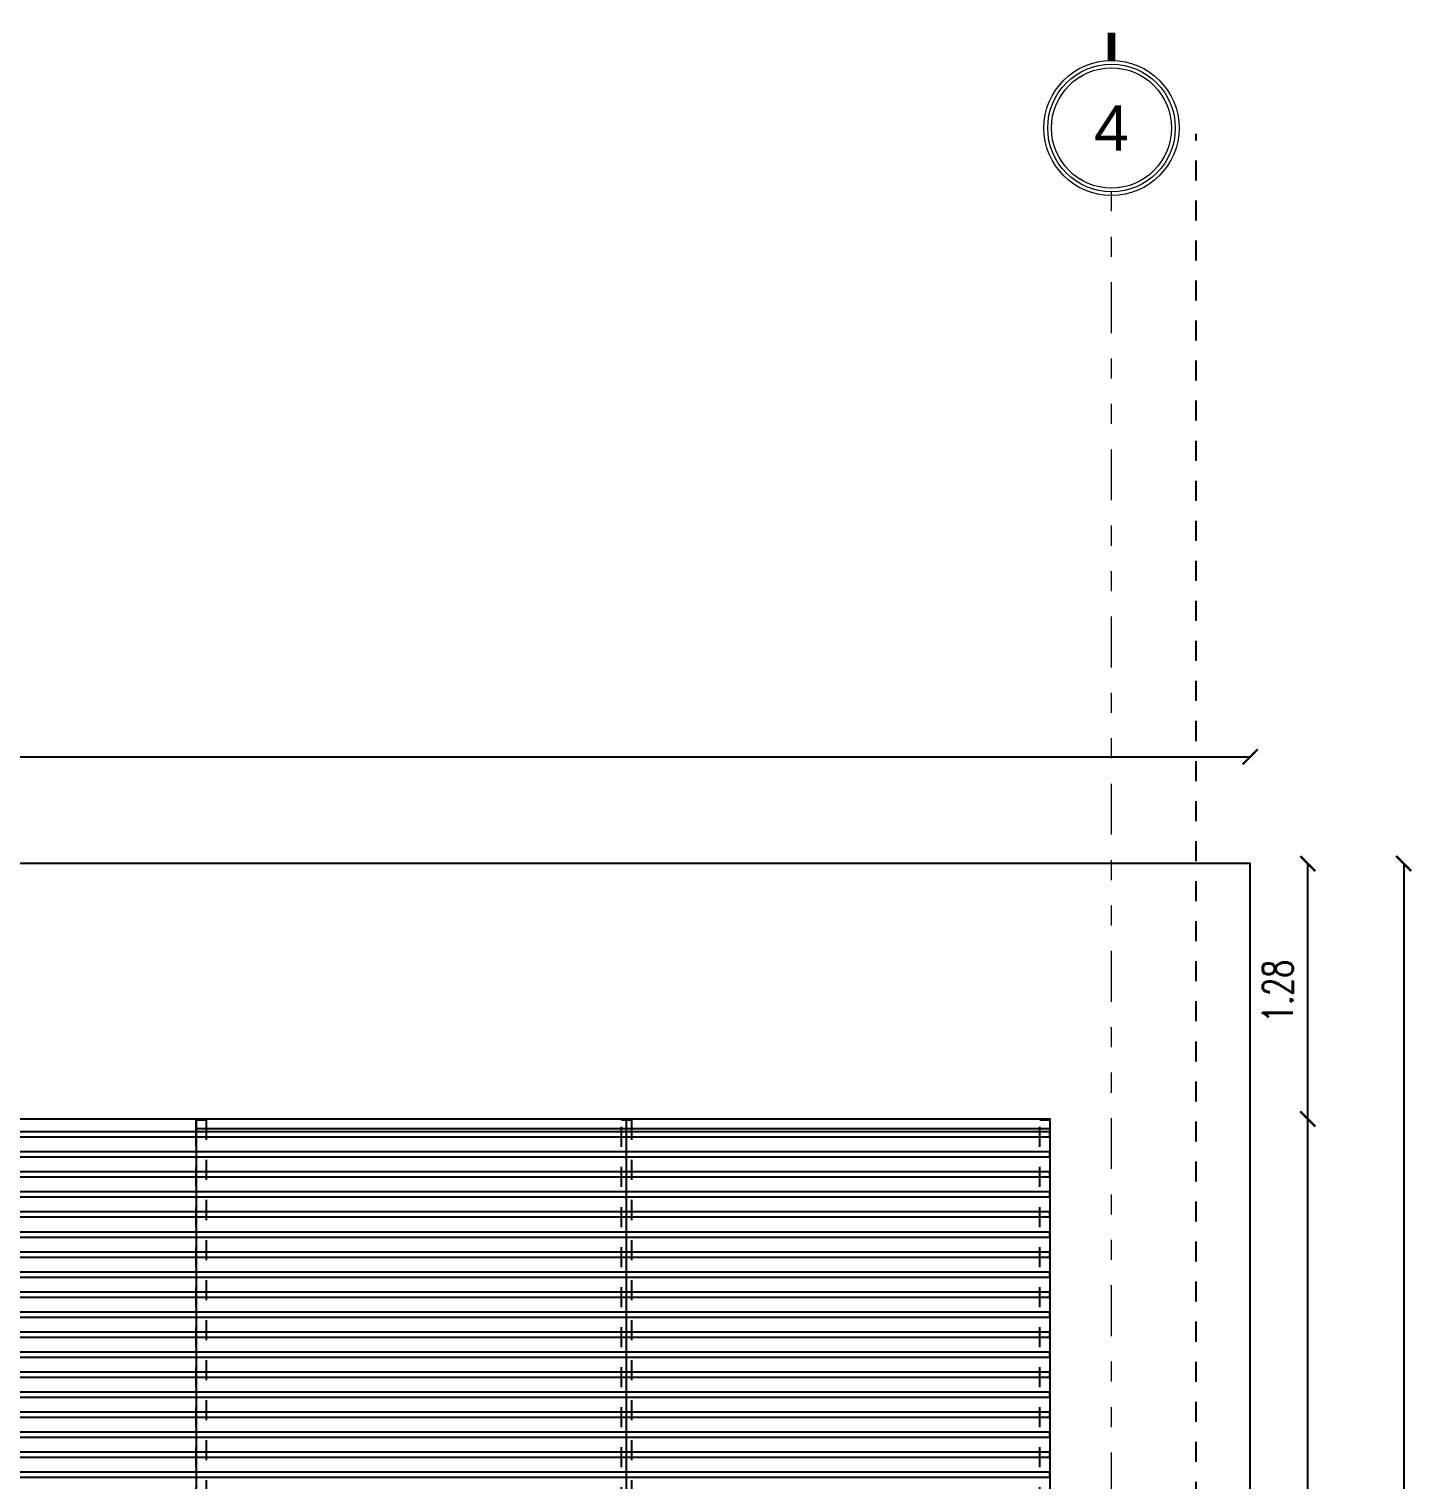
# Model space of a CAD drawing. Header units: millimetres. Extents: x 2056 to 4470, y 1400 to 3101.
# Drawn here: x 2096.89 to 2103.8, y 1448.46 to 1455.71 of the extents above; entities that cross this region are included whole.
import ezdxf
from ezdxf.enums import TextEntityAlignment as Align

# ---------------------------------------------------------------- set-up
doc = ezdxf.new("R2010")
doc.units = ezdxf.units.MM
for name, pattern in [('DIVIDE', [31.75, 12.7, -6.35, 0, -6.35, 0, -6.35]), ('DOT', [0.25, 0, -0.25]), ('HIDDEN', [9.525, 6.35, -3.175])]:
    doc.linetypes.add(name, pattern=pattern)
for name, color, linetype in [('A-253', 253, 'Continuous'), ('A-ANNO-DIMS-GRID', 195, 'Continuous'), ('A-ANNO-GLAZ', 124, 'Continuous'), ('A-GLAZ', 5, 'Continuous'), ('A-GRID-COLS', 75, 'DIVIDE'), ('A-PLAN-2', 4, 'Continuous'), ('A-PLAN-3', 3, 'Continuous'), ('A-PROY', 15, 'HIDDEN')]:
    doc.layers.add(name, color=color, linetype=linetype)
doc.styles.add('COTAS', font='romans.shx', dxfattribs={"width": 0.7})
doc.styles.add('ROMAN', font='arial.ttf')
doc.dimstyles.new('DIM75', dxfattribs={"dimtxt": 0.15, "dimasz": 0.075, "dimexe": 0, "dimexo": 0, "dimgap": 0.075, "dimtad": 1, "dimzin": 1, "dimdsep": 46, "dimtxsty": 'COTAS', "dimblk": 'ARCHTICK', "dimcen": 0, "dimse1": 1, "dimse2": 1, "dimclrd": 8, "dimclre": 8, "dimclrt": 54, "dimaunit": 1, "dimazin": 0, "dimtfac": 1, "dimtix": 1, "dimtmove": 1, "dimatfit": 3, "dimldrblk": 'DOT', "dimfxl": 1, "dimtvp": 1.75, "dimtolj": 1, "dimtzin": 4, "dimarcsym": 0})

# ---------------------------------------------------------------- blocks, each defined once
blk = doc.blocks.new('persiana prpal')
at = {"layer": 'A-253'}
for points in [[(-18.7194, -0.1), (-18.7194, -0.125), (0, -0.125), (0, -0.1)], [(-18.7194, -0.2), (-18.7194, -0.225), (0, -0.225), (0, -0.2)], [(-18.7194, -0.3), (-18.7194, -0.325), (0, -0.325), (0, -0.3)], [(-18.7194, -0.4), (-18.7194, -0.425), (0, -0.425), (0, -0.4)], [(-18.7194, -0.5), (-18.7194, -0.525), (0, -0.525), (0, -0.5)], [(-18.7194, -0.6), (-18.7194, -0.625), (0, -0.625), (0, -0.6)], [(-18.7194, -0.7), (-18.7194, -0.725), (0, -0.725), (0, -0.7)], [(-18.7194, -0.8), (-18.7194, -0.825), (0, -0.825), (0, -0.8)], [(-18.7194, -0.9), (-18.7194, -0.925), (0, -0.925), (0, -0.9)], [(-18.7194, -1), (-18.7194, -1.025), (0, -1.025), (0, -1)], [(-18.7194, -1.1), (-18.7194, -1.125), (0, -1.125), (0, -1.1)], [(-18.7194, -1.2), (-18.7194, -1.225), (0, -1.225), (0, -1.2)], [(-18.7194, -1.3), (-18.7194, -1.325), (0, -1.325), (0, -1.3)], [(-18.7194, -1.4), (-18.7194, -1.425), (0, -1.425), (0, -1.4)], [(-18.7194, -1.5), (-18.7194, -1.525), (0, -1.525), (0, -1.5)], [(-18.7194, -1.6), (-18.7194, -1.625), (0, -1.625), (0, -1.6)], [(-18.7194, -1.7), (-18.7194, -1.725), (0, -1.725), (0, -1.7)], [(-18.7194, -1.8), (-18.7194, -1.825), (0, -1.825), (0, -1.8)]]:
    blk.add_lwpolyline(points, close=True, dxfattribs=at)
blk = doc.blocks.new('EJE NUMERO')
at = {"color": 0, "linetype": 'Continuous', "lineweight": 9, "const_width": 0.1}
blk.add_lwpolyline([(0, 1.7), (0, 2.068)], dxfattribs=at)
at = {"color": 0, "linetype": 'Continuous', "lineweight": 9}
for radius in [0.9, 0.85, 0.8]:
    blk.add_circle((0, 0.8), radius, dxfattribs=at)
at = {"lineweight": 9, "style": 'ROMAN'}
blk.add_attdef('1', (-0.199, 0.527), '', height=0.6, dxfattribs=at)
blk = doc.blocks.new('_ArchTick')
at = {"color": 0, "linetype": 'ByBlock', "const_width": 0.15}
blk.add_lwpolyline([(-0.5, -0.5), (0.5, 0.5)], dxfattribs=at)
blk = doc.blocks.new('*D1167')
at = {"color": 8, "lineweight": -2, "transparency": 16777216}
blk.add_line((2103.2781, 1443.8269), (2103.2781, 1450.2672), dxfattribs=at)
at = {"color": 8, "lineweight": -2, "transparency": 16777216, "xscale": 0.075, "yscale": 0.075, "zscale": 0.075}
for p, rotation in [((2103.2781, 1450.2672), 89.9999999999998), ((2103.2781, 1443.8269), 269.9999999999998)]:
    blk.add_blockref('_ArchTick', p, dxfattribs=dict(at, rotation=rotation))
at = {"color": 54, "transparency": 16777216, "insert": (2103.1281, 1447.0471), "char_height": 0.15, "attachment_point": 5, "rotation": 90, "style": 'COTAS'}
blk.add_mtext('\\A1;6.44', dxfattribs=at)
blk = doc.blocks.new('_Dot')
at = {"color": 0, "linetype": 'ByBlock', "lineweight": -2}
blk.add_line((-0.5, 0), (-1, 0), dxfattribs=at)
at = {"color": 0, "linetype": 'ByBlock', "const_width": 0.5}
blk.add_lwpolyline([(-0.25, 0, 1), (0.25, 0, 1)], format="xyb", close=True, dxfattribs=at)
blk = doc.blocks.new('*D1168')
at = {"color": 8, "lineweight": -2, "transparency": 16777216}
blk.add_line((2103.2781, 1450.2672), (2103.2781, 1451.5423), dxfattribs=at)
at = {"color": 8, "lineweight": -2, "transparency": 16777216, "xscale": 0.075, "yscale": 0.075, "zscale": 0.075}
for p, rotation in [((2103.2781, 1451.5423), 89.9999999999998), ((2103.2781, 1450.2672), 269.9999999999998)]:
    blk.add_blockref('_ArchTick', p, dxfattribs=dict(at, rotation=rotation))
at = {"color": 54, "transparency": 16777216, "insert": (2103.1281, 1450.9047), "char_height": 0.15, "attachment_point": 5, "rotation": 90, "style": 'COTAS'}
blk.add_mtext('\\A1;1.28', dxfattribs=at)
blk = doc.blocks.new('*D1169')
at = {"color": 8, "lineweight": -2, "transparency": 16777216}
blk.add_line((2082.5077, 1452.0755), (2102.9904, 1452.0755), dxfattribs=at)
at = {"color": 8, "lineweight": -2, "transparency": 16777216, "xscale": 0.075, "yscale": 0.075, "zscale": 0.075}
for p, rotation in [((2082.5077, 1452.0755), 179.9999999999998), ((2102.9904, 1452.0755), 359.9999999999998)]:
    blk.add_blockref('_ArchTick', p, dxfattribs=dict(at, rotation=rotation))
at = {"color": 54, "transparency": 16777216, "insert": (2092.749, 1452.2255), "char_height": 0.15, "attachment_point": 5, "style": 'COTAS'}
blk.add_mtext('\\A1;20.48', dxfattribs=at)
blk = doc.blocks.new('*D1284')
at = {"color": 8, "lineweight": -2, "transparency": 16777216}
blk.add_line((2103.7573, 1451.5423), (2103.7573, 1443.2672), dxfattribs=at)
at = {"color": 8, "lineweight": -2, "transparency": 16777216, "xscale": 0.075, "yscale": 0.075, "zscale": 0.075}
for p, rotation in [((2103.7573, 1451.5423), 89.99999999999977), ((2103.7573, 1443.2672), 269.9999999999998)]:
    blk.add_blockref('_ArchTick', p, dxfattribs=dict(at, rotation=rotation))
at = {"color": 54, "transparency": 16777216, "insert": (2103.6073, 1447.4047), "char_height": 0.15, "attachment_point": 5, "rotation": 90, "style": 'COTAS'}
blk.add_mtext('\\A1;8.28', dxfattribs=at)

msp = doc.modelspace()

# ---------------------------------------------------------------- linework, layer by layer
at = {"layer": 'A-ANNO-GLAZ', "linetype": 'DOT', "ltscale": 0.1}
msp.add_lwpolyline([(2097.776, 1447.3272), (2097.726, 1447.3272), (2097.726, 1450.2622), (2097.776, 1450.2622)], close=True, dxfattribs=at)
at = {"layer": 'A-ANNO-GLAZ', "linetype": 'DOT', "ltscale": 0.1, "elevation": 0.2289}
for points in [[(2099.9001, 1447.3272), (2099.8501, 1447.3272), (2099.8501, 1450.2622), (2099.9001, 1450.2622)], [(2101.9904, 1447.3272), (2101.9404, 1447.3272), (2101.9404, 1450.2622), (2101.9904, 1450.2622)]]:
    msp.add_lwpolyline(points, close=True, dxfattribs=at)
at = {"layer": 'A-GLAZ'}
msp.add_lwpolyline([(2097.726, 1450.2672), (2101.9904, 1450.2672), (2101.9904, 1450.2172), (2097.726, 1450.2172), (2097.726, 1450.2672)], dxfattribs=at)
at = {"layer": 'A-GLAZ', "elevation": -0.2289}
msp.add_lwpolyline([(2099.8751, 1447.3272), (2099.8751, 1450.2622)], dxfattribs=at)
at = {"layer": 'A-GRID-COLS', "lineweight": 9, "ltscale": 0.02}
msp.add_lwpolyline([(2102.2977, 1438.3272), (2102.2977, 1454.9141)], dxfattribs=at)
at = {"layer": 'A-PLAN-2'}
msp.add_lwpolyline([(2101.9905, 1443.8272), (2089.2951, 1443.8272), (2089.2951, 1440.3272), (2102.4904, 1440.3272), (2102.4904, 1440.8272), (2089.7951, 1440.8272), (2089.7951, 1443.2672), (2102.9904, 1443.2672), (2102.9904, 1451.5423), (2082.5077, 1451.5423), (2082.5077, 1448.1993), (2083.271, 1448.1993), (2083.271, 1450.2672), (2101.9904, 1450.2672), (2101.9905, 1443.8272)], dxfattribs=at)
at = {"layer": 'A-PLAN-3'}
msp.add_lwpolyline([(2097.726, 1447.3272), (2094.8597, 1447.3272), (2094.8597, 1450.2672), (2097.726, 1450.2672)], close=True, dxfattribs=at)
at = {"layer": 'A-PROY', "ltscale": 0.01}
msp.add_lwpolyline([(2102.7203, 1439.7546), (2102.7203, 1455.1879)], dxfattribs=at)

# ---------------------------------------------------------------- block references
msp.add_blockref('persiana prpal', (2101.9904, 1450.3023))
at = {"layer": 'A-ANNO-DIMS-GRID'}
ref = msp.add_blockref('EJE NUMERO', (2102.2977, 1454.9162), dxfattribs=dict(at, xscale=0.375, yscale=0.3749999850988388, zscale=0.375))
ref.add_attrib('1', '4', dxfattribs={"layer": '0', "lineweight": 9, "height": 0.225, "style": 'ROMAN'}).set_placement((2102.2977, 1455.2162), align=Align.MIDDLE_CENTER)

# ---------------------------------------------------------------- dimensions: what is measured, and where the dimension line sits
at = {"color": 2}
dim = msp.add_linear_dim(base=(2102.9904, 1452.0755), p1=(2082.5077, 1452.0755), p2=(2102.9904, 1452.0755), dimstyle='DIM75', dxfattribs=at)
dim.commit()
dim.dimension.update_dxf_attribs({"geometry": '*D1169', "text_midpoint": (2092.749, 1452.2255)})
for base, p1, p2, picture, middle in [((2103.2781, 1451.5423), (2102.2564, 1450.2672), (2103.2564, 1451.5423), '*D1168', (2103.1281, 1450.9047)), ((2103.7573, 1443.2672), (2102.9904, 1451.5423), (2102.9904, 1443.2672), '*D1284', (2103.6073, 1447.4047)), ((2103.2781, 1450.2672), (2102.2565, 1443.8269), (2102.2564, 1450.2672), '*D1167', (2103.1281, 1447.0471))]:
    dim = msp.add_linear_dim(base=base, p1=p1, p2=p2, angle=90, dimstyle='DIM75', dxfattribs=at)
    dim.commit()
    dim.dimension.update_dxf_attribs({"geometry": picture, "text_midpoint": middle})

doc.saveas('drawing.dxf')
